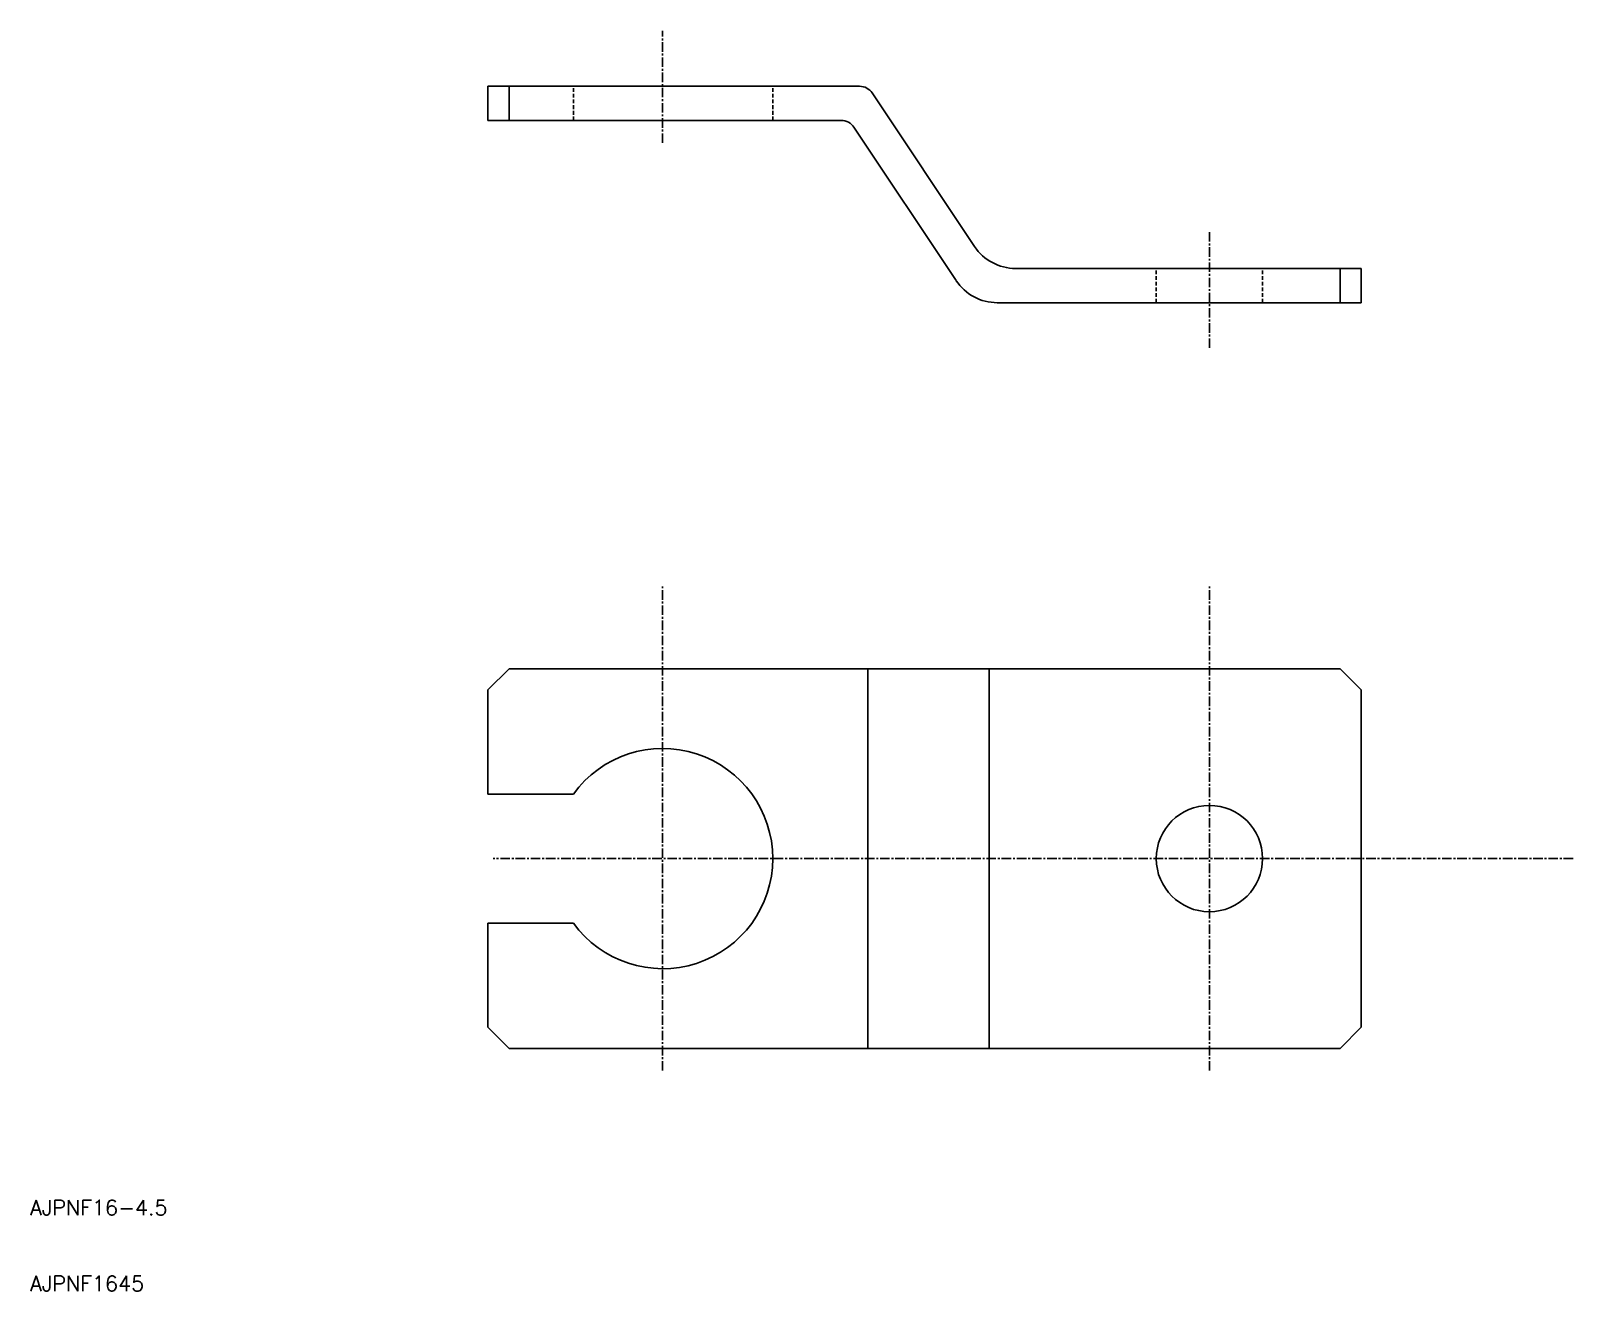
# Model space of a CAD drawing. Extents: x 10 to 213, y 10 to 176.
import ezdxf

# ---------------------------------------------------------------- set-up
doc = ezdxf.new("R2010")
doc.units = 0
doc.linetypes.add('CENTER', pattern=[2, 1.25, -0.25, 0.25, -0.25])
doc.linetypes.add('DASHED', pattern=[0.75, 0.5, -0.25])
doc.layers.get('0').update_dxf_attribs({"linetype": 'CONTINUOUS'})
doc.layers.add('CENTER', color=1, linetype='CENTER')
doc.styles.get("Standard").update_dxf_attribs({"font": 'txt', "bigfont": 'bigfont.shx'})

msp = doc.modelspace()

# ---------------------------------------------------------------- linework, layer by layer
at = {"color": 7, "linetype": 'CONTINUOUS'}
for p, q in [((70.28, 164.16), (70.28, 168.66)), ((119.21, 168.66), (70.28, 168.66)), ((73.08, 164.16), (73.08, 168.66)), ((134.35, 147.56), (120.87, 167.77)), ((116.8, 164.16), (70.28, 164.16)), ((131.94, 143.06), (118.46, 163.27)), ((139.76, 144.66), (185.28, 144.66)), ((182.48, 140.16), (182.48, 144.66)), ((185.28, 140.16), (185.28, 144.66)), ((137.35, 140.16), (185.28, 140.16)), ((70.28, 89.16), (73.08, 91.96)), ((182.48, 91.96), (73.08, 91.96)), ((120.28, 91.96), (120.28, 41.96)), ((136.28, 91.96), (136.28, 41.96)), ((182.48, 91.96), (185.28, 89.16)), ((70.28, 89.16), (70.28, 75.46)), ((185.28, 44.76), (185.28, 89.16)), ((81.53, 75.46), (70.28, 75.46)), ((70.28, 44.76), (70.28, 58.46)), ((81.53, 58.46), (70.28, 58.46)), ((73.08, 41.96), (70.28, 44.76)), ((185.28, 44.76), (182.48, 41.96)), ((73.08, 41.96), (182.48, 41.96))]:
    msp.add_line(p, q, dxfattribs=at)
at = {"color": 3, "linetype": 'DASHED'}
for p, q in [((81.53, 164.16), (81.53, 168.66)), ((107.78, 164.16), (107.78, 168.66)), ((158.28, 140.16), (158.28, 144.66)), ((172.28, 140.16), (172.28, 144.66))]:
    msp.add_line(p, q, dxfattribs=at)
at = {"color": 7, "linetype": 'CONTINUOUS'}
msp.add_circle((165.28, 66.96), 7, dxfattribs=at)
for centre, radius, start, end in [((119.21, 166.66), 2, 33.6901, 90), ((116.8, 162.16), 2, 33.6901, 90), ((139.76, 151.16), 6.5, 213.6901, 270), ((137.35, 146.66), 6.5, 213.6901, 270), ((93.28, 66.96), 14.5, 215.8883, 144.1117)]:
    msp.add_arc(centre, radius, start, end, dxfattribs=at)
at = {"layer": 'CENTER', "color": 1, "linetype": 'CENTER'}
for p, q in [((93.28, 161.2), (93.28, 175.95)), ((165.28, 134.2), (165.28, 149.58)), ((93.28, 39.05), (93.28, 102.8)), ((165.28, 39.05), (165.28, 102.8)), ((213.17, 66.96), (70.95, 66.96))]:
    msp.add_line(p, q, dxfattribs=at)

# ---------------------------------------------------------------- texts
at = {"color": 7, "linetype": 'CONTINUOUS'}
for s, p in [('AJPNF16-4.5', (10, 20)), ('AJPNF1645', (10, 10))]:
    msp.add_text(s, height=2, dxfattribs=at).set_placement(p)

doc.saveas('drawing.dxf')
